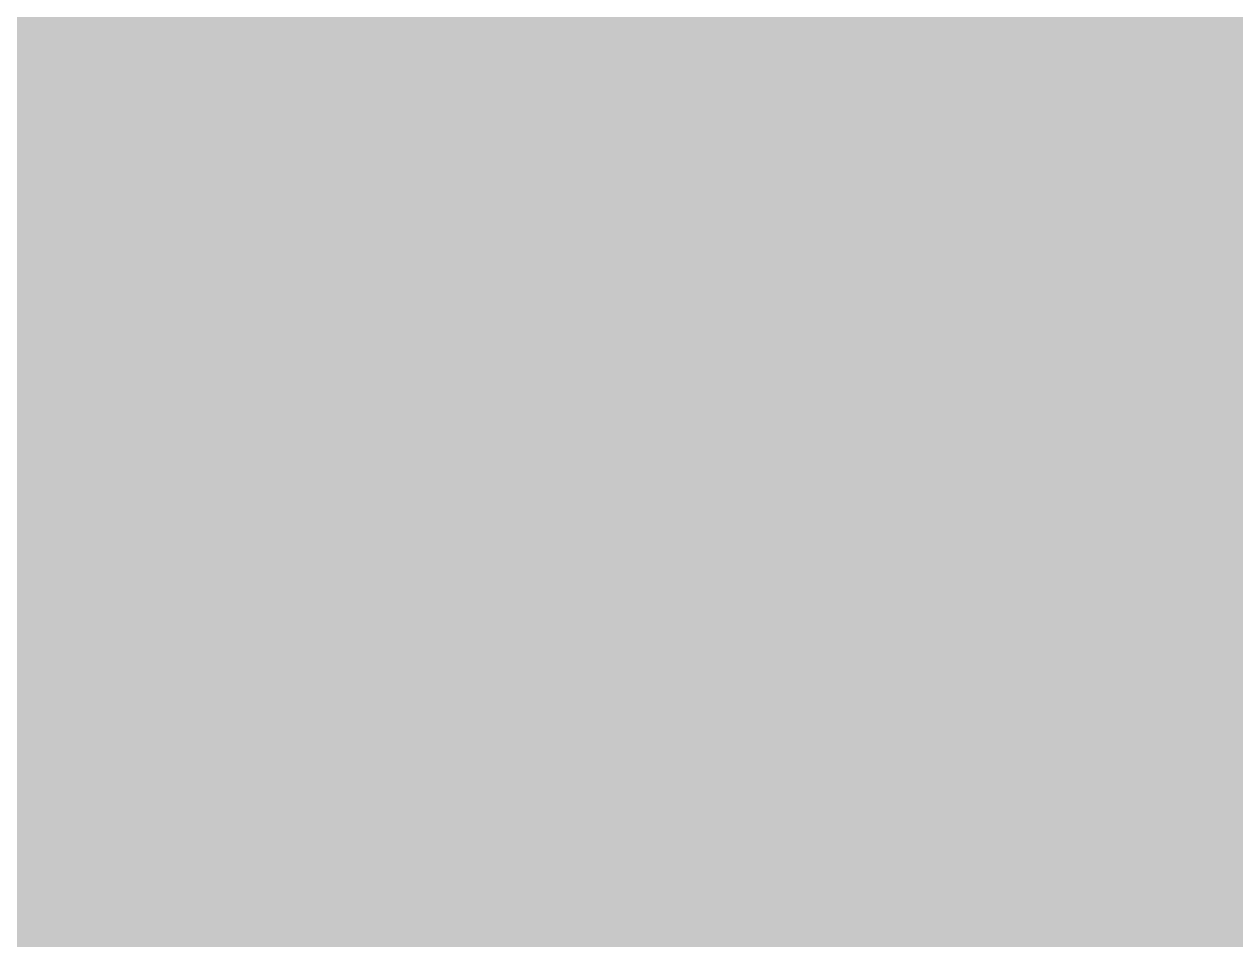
# Model space of a CAD drawing. Header units: inches. Extents: x -3 to 191, y -18 to 93.
# Drawn here: x 108.404 to 109.061, y 45.735 to 46.231 of the extents above; entities that cross this region are included whole.
import ezdxf

# ---------------------------------------------------------------- set-up
doc = ezdxf.new("R2010")
doc.units = ezdxf.units.IN
for name, color, linetype in [('Bottom Layer', 5, 'Continuous'), ('GND 1', 90, 'Continuous'), ('GND 2', 156, 'Continuous'), ('Mechanical 13', 56, 'Continuous'), ('PWR', 16, 'Continuous'), ('Signal L4', 76, 'Continuous'), ('Top Layer', 1, 'Continuous'), ('Via Holes', 16, 'Continuous')]:
    doc.layers.add(name, color=color, linetype=linetype)

# ---------------------------------------------------------------- blocks, each defined once
blk = doc.blocks.new('CAP_0805_473')
at = {"layer": 'Mechanical 13'}
blk.add_lwpolyline([(-2.159, -1.143, 0.175, 0.175, 0), (-2.159, 1.143, 0.175, 0.175, 0)], format="xyseb", dxfattribs=at)

msp = doc.modelspace()

# ---------------------------------------------------------------- hatches: boundary and pattern name
at = {"layer": 'Bottom Layer'}
h = msp.add_hatch(color=5, dxfattribs=at)
edge = h.paths.add_edge_path()
edge.add_arc((108.75, 45.893), 0.3, 0, 360)
at = {"layer": 'GND 1'}
h = msp.add_hatch(color=90, dxfattribs=at)
edge = h.paths.add_edge_path()
edge.add_arc((108.75, 45.893), 0.3, 0, 360)
at = {"layer": 'GND 2'}
h = msp.add_hatch(color=156, dxfattribs=at)
edge = h.paths.add_edge_path()
edge.add_arc((108.75, 45.893), 0.3, 0, 360)
at = {"layer": 'PWR'}
h = msp.add_hatch(color=16, dxfattribs=at)
edge = h.paths.add_edge_path()
edge.add_arc((108.75, 45.893), 0.3, 0, 360)
at = {"layer": 'Signal L4'}
h = msp.add_hatch(color=76, dxfattribs=at)
edge = h.paths.add_edge_path()
edge.add_arc((108.75, 45.893), 0.3, 0, 360)
at = {"layer": 'Top Layer'}
h = msp.add_hatch(color=1, dxfattribs=at)
h.paths.add_polyline_path([(109.69412, 48.86288), (109.69412, 43.57208), (109.54212, 43.49105), (109.42501, 43.51434), (108.07501, 43.51434), (107.9287, 43.48524), (107.80465, 43.40236), (107.72177, 43.27831), (107.69267, 43.132), (107.69267, 43.06581), (106.80736, 43.06581), (106.80736, 43.132), (106.77825, 43.27831), (106.69537, 43.40236), (106.57133, 43.48524), (106.42501, 43.51434), (105.07501, 43.51434), (104.9287, 43.48524), (104.88915, 43.45882), (104.44005, 43.45882), (104.01444, 43.88443), (103.86559, 43.98389), (103.69, 44.01881), (103.42451, 44.01881), (103.42451, 44.16), (101.49951, 44.16), (101.49951, 43.52117), (101.35908, 43.463), (101.00589, 43.8162), (101.00589, 46.44363), (101.07501, 46.44363), (101.20182, 46.46886), (101.30932, 46.54069), (101.38115, 46.64819), (101.40638, 46.775), (101.40638, 47.19412), (103.61831, 47.19412), (103.68986, 47.07019), (103.82019, 46.93986), (103.97981, 46.8477), (104.15784, 46.8), (104.34216, 46.8), (104.52019, 46.8477), (104.67981, 46.93986), (104.81014, 47.07019), (104.88169, 47.19412), (106.64612, 47.19412), (106.64712, 47.19412), (106.6479, 47.18972), (107.16931, 47.23076), (107.67788, 47.35286), (108.1611, 47.55301), (108.60705, 47.82629), (108.89114, 48.06892), (108.96951, 48.13585), (109.00477, 48.16596), (109.07901, 48.23771), (109.07923, 48.23793), (109.07923, 48.23793), (109.39039, 48.61708), (109.54212, 48.90095)])
h.paths.add_polyline_path([(103.42451, 45.43), (101.49951, 45.43), (101.49951, 44.38), (103.42451, 44.38)], flags=0)
h = msp.add_hatch(color=1, dxfattribs=at)
edge = h.paths.add_edge_path()
edge.add_arc((108.75, 45.893), 0.3, 0, 360)
at = {"layer": 'Via Holes'}
h = msp.add_hatch(color=7, dxfattribs=at)
edge = h.paths.add_edge_path()
edge.add_arc((108.75, 45.893), 0.15, 0, 360)

# ---------------------------------------------------------------- linework, layer by layer
at = {"layer": 'Top Layer'}
for points in [[(108.75, 45.893, 0.5, 0.5, 0), (108.75001, 45.89299, 0.5, 0.5, 0)], [(108.75001, 44.893, 0.5, 0.5, 0), (108.75001, 45.89299, 0.5, 0.5, 0)]]:
    msp.add_lwpolyline(points, format="xyseb", dxfattribs=at)
for points in [[(108.625, 45.893, 0.25, 0.25, 1), (108.875, 45.893, 0.25, 0.25, 1)], [(108.62501, 45.89299, 0.25, 0.25, 1), (108.875, 45.89299, 0.25, 0.25, 1)], [(108.62501, 45.89299, 0.25, 0.25, 1), (108.875, 45.89299, 0.25, 0.25, 1)]]:
    msp.add_lwpolyline(points, format="xyseb", close=True, dxfattribs=at)

# ---------------------------------------------------------------- block references
at = {"rotation": 270}
msp.add_blockref('CAP_0805_473', (108.75001, 43.75), dxfattribs=at)

doc.saveas('drawing.dxf')
